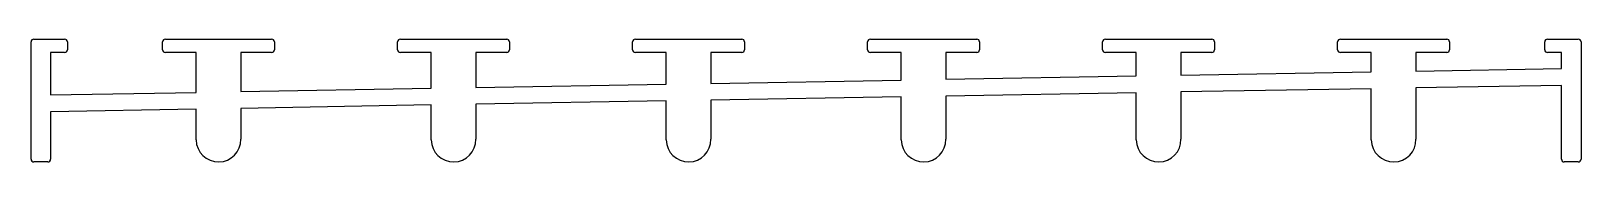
# Model space of a CAD drawing. Extents: x 1 to 140, y 2 to 13.
import ezdxf

# ---------------------------------------------------------------- set-up
doc = ezdxf.new("R2010")
doc.units = 0
doc.layers.get('0').update_dxf_attribs({"linetype": 'CONTINUOUS'})

msp = doc.modelspace()

# ---------------------------------------------------------------- linework, layer by layer
for p, q in [((1.49, 1.98, 70), (1.49, 12.48, 70)), ((1.74, 12.73, 70), (4.49, 12.73, 70)), ((4.74, 12.48, 70), (4.74, 11.78, 70)), ((13.24, 11.78, 70), (13.24, 12.48, 70)), ((13.49, 12.73, 70), (22.99, 12.73, 70)), ((23.24, 12.48, 70), (23.24, 11.78, 70)), ((34.24, 11.78, 70), (34.24, 12.48, 70)), ((34.49, 12.73, 70), (43.99, 12.73, 70)), ((44.24, 12.48, 70), (44.24, 11.78, 70)), ((55.24, 11.78, 70), (55.24, 12.48, 70)), ((55.49, 12.73, 70), (64.99, 12.73, 70)), ((65.24, 12.48, 70), (65.24, 11.78, 70)), ((76.24, 11.78, 70), (76.24, 12.48, 70)), ((76.49, 12.73, 70), (85.99, 12.73, 70)), ((86.24, 12.48, 70), (86.24, 11.78, 70)), ((97.24, 11.78, 70), (97.24, 12.48, 70)), ((97.49, 12.73, 70), (106.99, 12.73, 70)), ((107.24, 12.48, 70), (107.24, 11.78, 70)), ((118.24, 11.78, 70), (118.24, 12.48, 70)), ((118.49, 12.73, 70), (127.99, 12.73, 70)), ((128.24, 12.48, 70), (128.24, 11.78, 70)), ((136.74, 11.78, 70), (136.74, 12.48, 70)), ((136.99, 12.73, 70), (139.74, 12.73, 70)), ((139.99, 12.48, 70), (139.99, 1.98, 70)), ((3.24, 11.53, 70), (3.24, 7.73, 70)), ((4.49, 11.53, 70), (3.24, 11.53, 70)), ((16.24, 11.53, 70), (13.49, 11.53, 70)), ((16.24, 7.96, 70), (16.24, 11.53, 70)), ((20.24, 11.53, 70), (20.24, 8.03, 70)), ((22.99, 11.53, 70), (20.24, 11.53, 70)), ((37.24, 11.53, 70), (34.49, 11.53, 70)), ((37.24, 8.33, 70), (37.24, 11.53, 70)), ((41.24, 11.53, 70), (41.24, 8.4, 70)), ((43.99, 11.53, 70), (41.24, 11.53, 70)), ((58.24, 11.53, 70), (55.49, 11.53, 70)), ((58.24, 8.69, 70), (58.24, 11.53, 70)), ((62.24, 11.53, 70), (62.24, 8.76, 70)), ((64.99, 11.53, 70), (62.24, 11.53, 70)), ((79.24, 11.53, 70), (76.49, 11.53, 70)), ((79.24, 9.06, 70), (79.24, 11.53, 70)), ((83.24, 11.53, 70), (83.24, 9.13, 70)), ((85.99, 11.53, 70), (83.24, 11.53, 70)), ((100.24, 11.53, 70), (97.49, 11.53, 70)), ((100.24, 9.43, 70), (100.24, 11.53, 70)), ((104.24, 11.53, 70), (104.24, 9.5, 70)), ((106.99, 11.53, 70), (104.24, 11.53, 70)), ((121.24, 11.53, 70), (118.49, 11.53, 70)), ((121.24, 9.79, 70), (121.24, 11.53, 70)), ((125.24, 11.53, 70), (125.24, 9.86, 70)), ((127.99, 11.53, 70), (125.24, 11.53, 70)), ((138.24, 11.53, 70), (136.99, 11.53, 70)), ((138.24, 10.09, 70), (138.24, 11.53, 70)), ((104.24, 9.5, 70), (121.24, 9.79, 70)), ((125.24, 9.86, 70), (138.24, 10.09, 70)), ((20.24, 8.03, 70), (37.24, 8.33, 70)), ((41.24, 8.4, 70), (58.24, 8.69, 70)), ((62.24, 8.76, 70), (79.24, 9.06, 70)), ((83.24, 9.13, 70), (100.24, 9.43, 70)), ((138.24, 8.59, 70), (125.24, 8.36, 70)), ((125.24, 8.36, 70), (125.24, 3.77, 70)), ((138.24, 1.98, 70), (138.24, 8.59, 70)), ((3.24, 7.73, 70), (16.24, 7.96, 70)), ((58.24, 7.19, 70), (41.24, 6.9, 70)), ((58.24, 3.7, 70), (58.24, 7.19, 70)), ((79.24, 7.56, 70), (62.24, 7.26, 70)), ((62.24, 7.26, 70), (62.24, 3.77, 70)), ((79.24, 3.7, 70), (79.24, 7.56, 70)), ((100.24, 7.93, 70), (83.24, 7.63, 70)), ((83.24, 7.63, 70), (83.24, 3.77, 70)), ((100.24, 3.7, 70), (100.24, 7.93, 70)), ((121.24, 8.29, 70), (104.24, 8, 70)), ((104.24, 8, 70), (104.24, 3.77, 70)), ((121.24, 3.7, 70), (121.24, 8.29, 70)), ((16.24, 6.46, 70), (3.24, 6.23, 70)), ((3.24, 6.23, 70), (3.24, 1.98, 70)), ((16.24, 3.7, 70), (16.24, 6.46, 70)), ((37.24, 6.83, 70), (20.24, 6.53, 70)), ((20.24, 6.53, 70), (20.24, 3.77, 70)), ((37.24, 3.7, 70), (37.24, 6.83, 70)), ((41.24, 6.9, 70), (41.24, 3.77, 70)), ((2.99, 1.73, 70), (1.74, 1.73, 70)), ((139.74, 1.73, 70), (138.49, 1.73, 70))]:
    msp.add_line(p, q)
for centre, radius, start, end in [((1.74, 12.48, 70), 0.25, 90, 180), ((4.49, 12.48, 70), 0.25, 0, 90), ((13.49, 12.48, 70), 0.25, 90, 180), ((22.99, 12.48, 70), 0.25, 360, 90), ((34.49, 12.48, 70), 0.25, 90, 180), ((43.99, 12.48, 70), 0.25, 360, 90), ((55.49, 12.48, 70), 0.25, 90, 180), ((64.99, 12.48, 70), 0.25, 360, 90), ((76.49, 12.48, 70), 0.25, 90, 180), ((85.99, 12.48, 70), 0.25, 360, 90), ((97.49, 12.48, 70), 0.25, 90, 180), ((106.99, 12.48, 70), 0.25, 360, 90), ((118.49, 12.48, 70), 0.25, 90, 180), ((127.99, 12.48, 70), 0.25, 0, 90), ((136.99, 12.48, 70), 0.25, 90, 180), ((139.74, 12.48, 70), 0.25, 360, 90), ((4.49, 11.78, 70), 0.25, 270, 0), ((13.49, 11.78, 70), 0.25, 180, 270), ((22.99, 11.78, 70), 0.25, 270, 0), ((34.49, 11.78, 70), 0.25, 180, 270), ((43.99, 11.78, 70), 0.25, 270, 0), ((55.49, 11.78, 70), 0.25, 180, 270), ((64.99, 11.78, 70), 0.25, 270, 0), ((76.49, 11.78, 70), 0.25, 180, 270), ((85.99, 11.78, 70), 0.25, 270, 0), ((97.49, 11.78, 70), 0.25, 180, 270), ((106.99, 11.78, 70), 0.25, 270, 0), ((118.49, 11.78, 70), 0.25, 180, 270), ((127.99, 11.78, 70), 0.25, 270, 0), ((136.99, 11.78, 70), 0.25, 180, 270), ((18.24, 3.73, 70), 2, 180.966, 0.966), ((39.24, 3.73, 70), 2, 180.966, 0.966), ((60.24, 3.73, 70), 2, 180.966, 0.966), ((81.24, 3.73, 70), 2, 180.966, 0.966), ((102.24, 3.73, 70), 2, 180.966, 0.966), ((123.24, 3.73, 70), 2, 180.966, 0.966), ((1.74, 1.98, 70), 0.25, 180, 270), ((2.99, 1.98, 70), 0.25, 270, 0), ((138.49, 1.98, 70), 0.25, 180, 270), ((139.74, 1.98, 70), 0.25, 270, 0)]:
    msp.add_arc(centre, radius, start, end)

doc.saveas('drawing.dxf')
